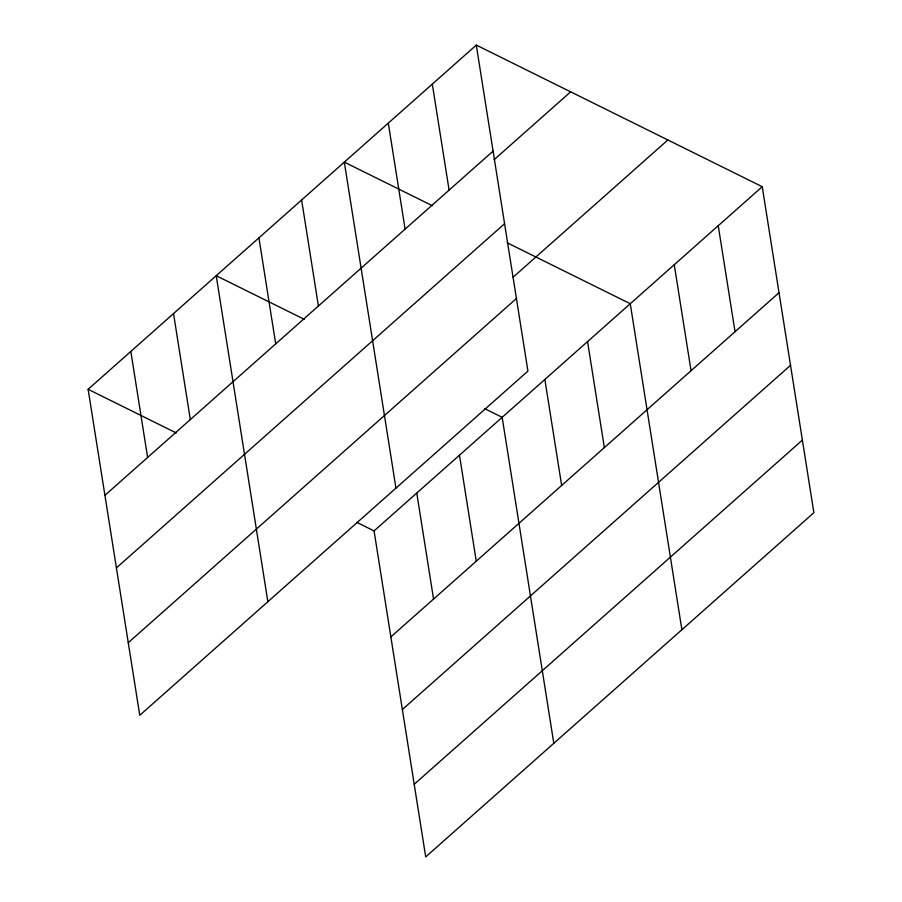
<?xml version="1.0" encoding="UTF-8"?>
<svg xmlns="http://www.w3.org/2000/svg" width="902" height="902" viewBox="0 0 902 902"><rect width="100%" height="100%" fill="white"/><g stroke="black" fill="none" stroke-linecap="round" stroke-linejoin="round"><path stroke-width="1.35" d="M476.29 45.1L527.929 371.094L139.765 715.297L88.125 389.303L476.29 45.1L762.235 186.703L813.875 512.697L425.71 856.9L374.071 530.906L356.696 522.292M104.925 495.311L493.078 151.119M494.195 159.631L570.65 91.824M116.414 567.91L504.579 223.707M512.99 277.32L667.875 139.968M128.264 642.709L516.429 298.506M374.071 530.906L762.235 186.703M390.87 636.913L779.024 292.71M402.36 709.513L790.524 365.31M414.21 784.3L802.374 440.108M432.475 205.78L344.316 162.123L395.955 488.129M507.228 242.807L630.261 303.726L681.889 629.731M304.38 319.364L216.221 275.719L267.86 601.713M484.78 408.707L502.166 417.31L553.805 743.316M88.125 389.303L176.285 432.96M718.24 225.714L735.04 331.722M674.256 264.714L691.045 370.733M587.563 341.587L604.351 447.606M544.864 379.449L561.653 485.468M432.306 84.111L449.095 190.119M459.468 455.172L476.256 561.191M388.311 123.123L405.099 229.131M416.769 493.044L433.558 599.052M301.618 199.996L318.406 306.003M258.919 237.857L275.708 343.865M173.522 313.58L190.322 419.588M130.824 351.442L147.624 457.449"/></g></svg>
